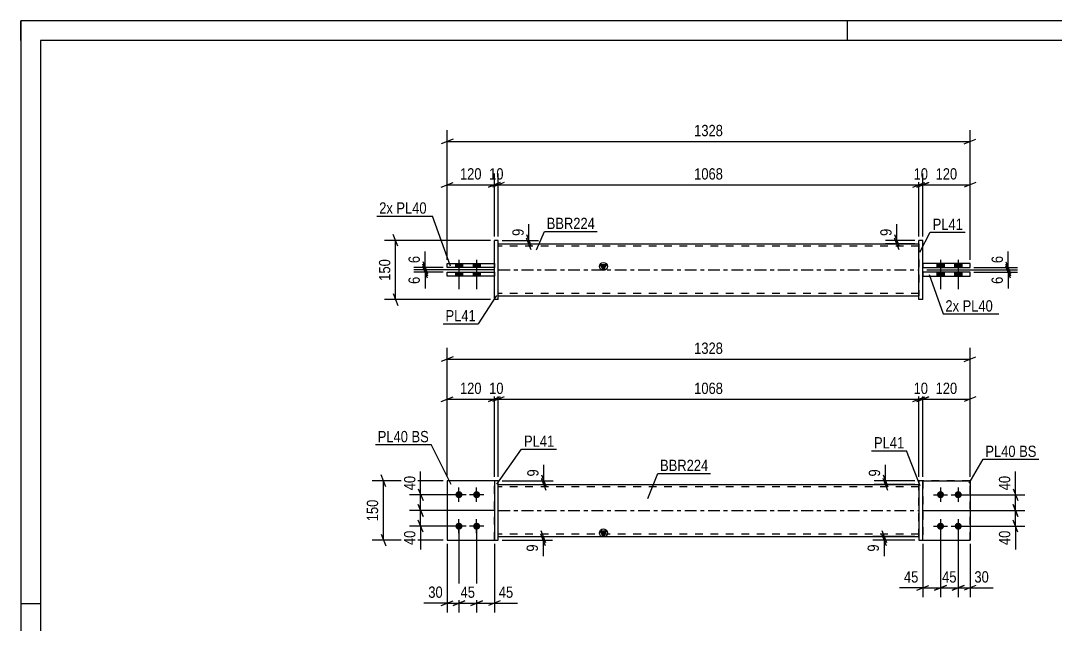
# Model space of a CAD drawing. Header units: millimetres. Extents: x 0 to 420, y 0 to 297.
# Drawn here: x 0 to 262.8, y 143.8 to 297 of the extents above; entities that cross this region are included whole.
import ezdxf

# ---------------------------------------------------------------- set-up
doc = ezdxf.new("R2010")
doc.units = ezdxf.units.MM
doc.linetypes.add('DXK_LINE_DOT2', pattern=[3.9198, 1.9599, -1.9599])
doc.linetypes.add('DXK_LINE_DOT3', pattern=[5.9187, 2.979, -0.9799, 0.9799, -0.9799])
doc.styles.add('Arial Narrow', font='ARIALN.TTF', dxfattribs={"height": 0.2})

# ---------------------------------------------------------------- blocks, each defined once
blk = doc.blocks.new('Unknown-581593072-1127')
at = {"color": 5, "linetype": 'Continuous'}
for p, q in [((420, 297), (0, 297)), ((0, 297), (0, 0)), ((0, 292), (0, 297)), ((210, 292), (210, 297)), ((415, 292), (5, 292)), ((5, 292), (5, 5)), ((5, 149), (0, 149))]:
    blk.add_line(p, q, dxfattribs=at)
blk = doc.blocks.new('Part-581593072-1392 - 1364')
at = {"color": 2, "linetype": 'Continuous'}
for p, q in [((229.1, 180.2), (228.1, 180.2)), ((228.1, 180.2), (228.1, 165.2)), ((229.1, 165.2), (229.1, 180.2)), ((228.1, 165.2), (229.1, 165.2))]:
    blk.add_line(p, q, dxfattribs=at)
blk = doc.blocks.new('Bolt-581593072-1403 - 1364')
at = {"linetype": 'Continuous'}
for points in [[(111.3, 175.8, -1), (111.3, 177.6, -1)], [(115.8, 175.8, -1), (115.8, 177.6, -1)], [(111.3, 167.8, -1), (111.3, 169.6, -1)], [(115.8, 167.8, -1), (115.8, 169.6, -1)]]:
    blk.add_hatch(color=1, dxfattribs=at).paths.add_polyline_path(points)
at = {"color": 1, "linetype": 'Continuous'}
for p, q in [((113.1, 176.7), (109.5, 176.7)), ((111.3, 174.9), (111.3, 178.5)), ((117.6, 176.7), (114, 176.7)), ((115.8, 174.9), (115.8, 178.5)), ((113.1, 168.7), (109.5, 168.7)), ((111.3, 166.9), (111.3, 170.5)), ((117.6, 168.7), (114, 168.7)), ((115.8, 166.9), (115.8, 170.5))]:
    blk.add_line(p, q, dxfattribs=at)
blk = doc.blocks.new('Bolt-581593072-1404 - 1364')
at = {"linetype": 'Continuous'}
for points in [[(233.6, 177.6, -1), (233.6, 175.8, -1)], [(238.1, 177.6, -1), (238.1, 175.8, -1)], [(233.6, 169.6, -1), (233.6, 167.8, -1)], [(238.1, 169.6, -1), (238.1, 167.8, -1)]]:
    blk.add_hatch(color=1, dxfattribs=at).paths.add_polyline_path(points)
at = {"color": 1, "linetype": 'Continuous'}
for p, q in [((231.8, 176.7), (235.4, 176.7)), ((233.6, 178.5), (233.6, 174.9)), ((236.3, 176.7), (239.9, 176.7)), ((238.1, 178.5), (238.1, 174.9)), ((231.8, 168.7), (235.4, 168.7)), ((233.6, 170.5), (233.6, 166.9)), ((236.3, 168.7), (239.9, 168.7)), ((238.1, 170.5), (238.1, 166.9))]:
    blk.add_line(p, q, dxfattribs=at)
blk = doc.blocks.new('Part-581593072-1409 - 1364')
at = {"color": 2, "linetype": 'Continuous'}
for p, q in [((121.3, 180.2), (120.3, 180.2)), ((120.3, 180.2), (120.3, 165.2)), ((121.3, 165.2), (121.3, 180.2)), ((120.3, 165.2), (121.3, 165.2))]:
    blk.add_line(p, q, dxfattribs=at)
blk = doc.blocks.new('Part-581593072-1424 - 1364')
at = {"color": 7, "linetype": 'DXK_LINE_DOT2'}
for p, q in [((120.3, 180.2), (108.3, 180.2)), ((108.3, 180.2), (108.3, 165.2)), ((120.3, 165.2), (120.3, 180.2)), ((108.3, 165.2), (120.3, 165.2))]:
    blk.add_line(p, q, dxfattribs=at)
blk = doc.blocks.new('Part-581593072-1429 - 1364')
at = {"color": 2, "linetype": 'Continuous'}
for p, q in [((120.3, 180.2), (108.3, 180.2)), ((108.3, 180.2), (108.3, 165.2)), ((108.3, 165.2), (120.3, 165.2))]:
    blk.add_line(p, q, dxfattribs=at)
at = {"color": 7, "linetype": 'DXK_LINE_DOT2'}
blk.add_line((120.3, 165.2), (120.3, 180.2), dxfattribs=at)
blk = doc.blocks.new('Part-581593072-1444 - 1364')
at = {"linetype": 'Continuous'}
blk.add_hatch(color=2, dxfattribs=at).paths.add_polyline_path([(148, 166.1), (147.2, 167.5), (148.8, 167.5)])
at = {"color": 2, "linetype": 'Continuous'}
for p, q in [((121.3, 179.3), (228.1, 179.3)), ((121.3, 166.1), (228.1, 166.1)), ((148, 166.1), (147.2, 167.5)), ((147.2, 167.5), (148.8, 167.5)), ((148.8, 167.5), (148, 166.1))]:
    blk.add_line(p, q, dxfattribs=at)
at = {"color": 7, "linetype": 'DXK_LINE_DOT2'}
for p, q in [((121.3, 166.1), (121.3, 179.3)), ((228.1, 178.7), (121.3, 178.7)), ((228.1, 166.1), (228.1, 179.3)), ((228.1, 166.7), (121.3, 166.7))]:
    blk.add_line(p, q, dxfattribs=at)
at = {"color": 7, "linetype": 'DXK_LINE_DOT3'}
blk.add_line((121.3, 172.7), (228.1, 172.7), dxfattribs=at)
at = {"color": 2, "linetype": 'Continuous'}
blk.add_circle((148, 167), 1, dxfattribs=at)
blk = doc.blocks.new('Part-581593072-1449 - 1364')
at = {"color": 2, "linetype": 'Continuous'}
for p, q in [((229.1, 180.2), (241.1, 180.2)), ((241.1, 180.2), (241.1, 165.2)), ((229.1, 165.2), (241.1, 165.2))]:
    blk.add_line(p, q, dxfattribs=at)
at = {"color": 7, "linetype": 'DXK_LINE_DOT2'}
blk.add_line((229.1, 180.2), (229.1, 165.2), dxfattribs=at)
blk = doc.blocks.new('Part-581593072-1454 - 1364')
at = {"color": 7, "linetype": 'DXK_LINE_DOT2'}
for p, q in [((241.1, 180.2), (229.1, 180.2)), ((229.1, 180.2), (229.1, 165.2)), ((241.1, 165.2), (241.1, 180.2)), ((229.1, 165.2), (241.1, 165.2))]:
    blk.add_line(p, q, dxfattribs=at)
blk = doc.blocks.new('Part-581593072-1786 - 1771')
at = {"color": 2, "linetype": 'Continuous'}
for p, q in [((108.3, 235.35), (120.3, 235.35)), ((108.3, 234.35), (108.3, 235.35)), ((120.3, 234.35), (108.3, 234.35)), ((120.3, 235.35), (120.3, 234.35))]:
    blk.add_line(p, q, dxfattribs=at)
blk = doc.blocks.new('Part-581593072-1781 - 1771')
at = {"color": 2, "linetype": 'Continuous'}
for p, q in [((121.3, 241.24), (120.3, 241.24)), ((120.3, 226.24), (120.3, 241.24)), ((121.3, 226.24), (121.3, 241.24)), ((121.3, 226.24), (120.3, 226.24))]:
    blk.add_line(p, q, dxfattribs=at)
blk = doc.blocks.new('Part-581593072-1791 - 1771')
at = {"color": 2, "linetype": 'Continuous'}
for p, q in [((108.3, 232.15), (108.3, 233.15)), ((108.3, 233.15), (120.3, 233.15)), ((120.3, 232.15), (108.3, 232.15)), ((120.3, 233.15), (120.3, 232.15))]:
    blk.add_line(p, q, dxfattribs=at)
blk = doc.blocks.new('Bolt-581593072-1775 - 1771')
at = {"linetype": 'Continuous'}
for points in [[(110.4, 234.35), (112.2, 234.35), (112.2, 235.35), (110.4, 235.35)], [(110.4, 234.35), (112.2, 234.35), (112.2, 235.35), (110.4, 235.35)], [(114.9, 234.35), (116.7, 234.35), (116.7, 235.35), (114.9, 235.35)], [(114.9, 234.35), (116.7, 234.35), (116.7, 235.35), (114.9, 235.35)], [(110.4, 232.15), (112.2, 232.15), (112.2, 233.15), (110.4, 233.15)], [(110.4, 232.15), (112.2, 232.15), (112.2, 233.15), (110.4, 233.15)], [(114.9, 232.15), (116.7, 232.15), (116.7, 233.15), (114.9, 233.15)], [(114.9, 232.15), (116.7, 232.15), (116.7, 233.15), (114.9, 233.15)]]:
    blk.add_hatch(color=1, dxfattribs=at).paths.add_polyline_path(points)
at = {"color": 1, "linetype": 'Continuous'}
for p, q in [((110.4, 235.35), (110.4, 234.35)), ((110.4, 235.35), (110.4, 234.35)), ((111.3, 236.35), (111.3, 228.85)), ((111.3, 236.35), (111.3, 228.85)), ((112.2, 235.35), (112.2, 234.35)), ((112.2, 235.35), (112.2, 234.35)), ((114.9, 235.35), (114.9, 234.35)), ((114.9, 235.35), (114.9, 234.35)), ((115.8, 236.35), (115.8, 228.85)), ((115.8, 236.35), (115.8, 228.85)), ((116.7, 235.35), (116.7, 234.35)), ((116.7, 235.35), (116.7, 234.35)), ((110.4, 233.15), (110.4, 232.15)), ((110.4, 233.15), (110.4, 232.15)), ((112.2, 233.15), (112.2, 232.15)), ((112.2, 233.15), (112.2, 232.15)), ((114.9, 233.15), (114.9, 232.15)), ((114.9, 233.15), (114.9, 232.15)), ((116.7, 233.15), (116.7, 232.15)), ((116.7, 233.15), (116.7, 232.15))]:
    blk.add_line(p, q, dxfattribs=at)
blk = doc.blocks.new('Bolt-581593072-1776 - 1771')
at = {"linetype": 'Continuous'}
for points in [[(234.5, 235.34), (232.7, 235.34), (232.7, 234.34), (234.5, 234.34)], [(234.5, 235.34), (232.7, 235.34), (232.7, 234.34), (234.5, 234.34)], [(239, 235.34), (237.2, 235.34), (237.2, 234.34), (239, 234.34)], [(239, 235.34), (237.2, 235.34), (237.2, 234.34), (239, 234.34)], [(234.5, 233.14), (232.7, 233.14), (232.7, 232.14), (234.5, 232.14)], [(234.5, 233.14), (232.7, 233.14), (232.7, 232.14), (234.5, 232.14)], [(239, 233.14), (237.2, 233.14), (237.2, 232.14), (239, 232.14)], [(239, 233.14), (237.2, 233.14), (237.2, 232.14), (239, 232.14)]]:
    blk.add_hatch(color=1, dxfattribs=at).paths.add_polyline_path(points)
at = {"color": 1, "linetype": 'Continuous'}
for p, q in [((232.7, 235.34), (232.7, 234.34)), ((232.7, 235.34), (232.7, 234.34)), ((233.6, 236.34), (233.6, 228.84)), ((233.6, 236.34), (233.6, 228.84)), ((234.5, 235.34), (234.5, 234.34)), ((234.5, 235.34), (234.5, 234.34)), ((237.2, 235.34), (237.2, 234.34)), ((237.2, 235.34), (237.2, 234.34)), ((238.1, 236.34), (238.1, 228.84)), ((238.1, 236.34), (238.1, 228.84)), ((239, 235.34), (239, 234.34)), ((239, 235.34), (239, 234.34)), ((232.7, 233.14), (232.7, 232.14)), ((232.7, 233.14), (232.7, 232.14)), ((234.5, 233.14), (234.5, 232.14)), ((234.5, 233.14), (234.5, 232.14)), ((237.2, 233.14), (237.2, 232.14)), ((237.2, 233.14), (237.2, 232.14)), ((239, 233.14), (239, 232.14)), ((239, 233.14), (239, 232.14))]:
    blk.add_line(p, q, dxfattribs=at)
blk = doc.blocks.new('Part-581593072-1796 - 1771')
at = {"color": 2, "linetype": 'Continuous'}
for p, q in [((229.1, 241.24), (228.1, 241.24)), ((228.1, 226.24), (228.1, 241.24)), ((229.1, 226.24), (229.1, 241.24)), ((229.1, 226.24), (228.1, 226.24))]:
    blk.add_line(p, q, dxfattribs=at)
blk = doc.blocks.new('Part-581593072-1801 - 1771')
at = {"linetype": 'Continuous'}
blk.add_hatch(color=2, dxfattribs=at).paths.add_polyline_path([(148, 233.74), (147.2, 235.14), (148.8, 235.14)])
at = {"color": 2, "linetype": 'Continuous'}
for p, q in [((121.3, 240.34), (228.1, 240.34)), ((148, 233.74), (147.2, 235.14)), ((147.2, 235.14), (148.8, 235.14)), ((148.8, 235.14), (148, 233.74)), ((121.3, 227.14), (228.1, 227.14))]:
    blk.add_line(p, q, dxfattribs=at)
at = {"color": 7, "linetype": 'DXK_LINE_DOT2'}
for p, q in [((121.3, 227.14), (121.3, 240.34)), ((228.1, 239.74), (121.3, 239.74)), ((228.1, 240.34), (228.1, 227.14)), ((228.1, 227.74), (121.3, 227.74))]:
    blk.add_line(p, q, dxfattribs=at)
at = {"color": 7, "linetype": 'DXK_LINE_DOT3'}
blk.add_line((121.3, 233.74), (228.1, 233.74), dxfattribs=at)
at = {"color": 2, "linetype": 'Continuous'}
blk.add_circle((148, 234.64), 1, dxfattribs=at)
blk = doc.blocks.new('Part-581593072-1806 - 1771')
at = {"color": 2, "linetype": 'Continuous'}
for p, q in [((241.1, 233.14), (229.1, 233.14)), ((229.1, 233.14), (229.1, 232.14)), ((229.1, 232.14), (241.1, 232.14)), ((241.1, 232.14), (241.1, 233.14))]:
    blk.add_line(p, q, dxfattribs=at)
blk = doc.blocks.new('Part-581593072-1811 - 1771')
at = {"color": 2, "linetype": 'Continuous'}
for p, q in [((241.1, 235.34), (229.1, 235.34)), ((229.1, 235.34), (229.1, 234.34)), ((229.1, 234.34), (241.1, 234.34)), ((241.1, 234.34), (241.1, 235.34))]:
    blk.add_line(p, q, dxfattribs=at)
blk = doc.blocks.new('StraightDimension-581593072-1456 - 1364')
at = {"color": 7, "linetype": 'Continuous'}
for p, q in [((219, 181.7), (220.2, 178.7)), ((227.1, 180.2), (216.75, 180.2)), ((227.1, 179.3), (216.75, 179.3)), ((220.2, 177.8), (219, 180.8)), ((219.6, 179.3), (219.6, 180.2))]:
    blk.add_line(p, q, dxfattribs=at)
at = {"color": 0}
blk.add_wipeout([(218.85, 183.75), (214.65, 183.75), (214.65, 180.72), (218.85, 180.72)], dxfattribs=at)
at = {"color": 7, "linetype": 'Continuous'}
blk.add_line((219.6, 180.2), (219.6, 184.28), dxfattribs=at)
blk.add_line((219.6, 180.2), (219.6, 184.28), dxfattribs=at)
at = {"color": 3, "style": 'Arial Narrow'}
blk.add_text('9', height=2.86, rotation=90.0002, dxfattribs=at).set_placement((218.25, 181.32))
blk = doc.blocks.new('StraightDimension-581593072-1467 - 1364')
at = {"color": 7, "linetype": 'Continuous'}
for p, q in [((239.1, 176.7), (255.06, 176.7)), ((252.06, 178.2), (253.26, 175.2)), ((252.66, 172.7), (252.66, 176.7)), ((253.26, 171.2), (252.06, 174.2)), ((229.1, 172.7), (255.06, 172.7))]:
    blk.add_line(p, q, dxfattribs=at)
at = {"color": 0}
blk.add_wipeout([(251.91, 182.08), (247.71, 182.08), (247.71, 177.22), (251.91, 177.22)], dxfattribs=at)
at = {"color": 7, "linetype": 'Continuous'}
blk.add_line((252.66, 176.7), (252.66, 182.6), dxfattribs=at)
blk.add_line((252.66, 176.7), (252.66, 182.6), dxfattribs=at)
at = {"color": 3, "style": 'Arial Narrow'}
blk.add_text('40', height=2.863, rotation=90.0002, dxfattribs=at).set_placement((251.31, 177.82))
blk = doc.blocks.new('StraightDimension-581593072-1718 - 1364')
at = {"color": 7, "linetype": 'Continuous'}
for p, q in [((108.3, 181.2), (108.3, 203.77)), ((120.3, 181.2), (120.3, 203.77)), ((106.8, 200.32), (109.8, 201.52)), ((108.3, 200.92), (120.3, 200.92)), ((121.8, 201.52), (118.8, 200.32))]:
    blk.add_line(p, q, dxfattribs=at)
at = {"color": 0}
blk.add_wipeout([(117.64, 201.67), (117.64, 205.87), (110.96, 205.87), (110.96, 201.67)], dxfattribs=at)
at = {"color": 3, "style": 'Arial Narrow'}
blk.add_text('120', height=2.863, dxfattribs=at).set_placement((111.56, 202.27))
blk = doc.blocks.new('StraightDimension-581593072-1590 - 1364')
at = {"color": 7, "linetype": 'Continuous'}
for p, q in [((132.26, 181.7), (133.46, 178.7)), ((122.3, 180.2), (135.26, 180.2)), ((122.3, 179.3), (135.26, 179.3)), ((133.46, 177.8), (132.26, 180.8)), ((132.86, 179.3), (132.86, 180.2))]:
    blk.add_line(p, q, dxfattribs=at)
at = {"color": 0}
blk.add_wipeout([(132.11, 183.75), (127.91, 183.75), (127.91, 180.72), (132.11, 180.72)], dxfattribs=at)
at = {"color": 7, "linetype": 'Continuous'}
blk.add_line((132.86, 180.2), (132.86, 184.28), dxfattribs=at)
blk.add_line((132.86, 180.2), (132.86, 184.28), dxfattribs=at)
at = {"color": 3, "style": 'Arial Narrow'}
blk.add_text('9', height=2.86, rotation=90.0002, dxfattribs=at).set_placement((131.51, 181.32))
blk = doc.blocks.new('StraightDimension-581593072-1599 - 1364')
at = {"color": 7, "linetype": 'Continuous'}
for p, q in [((122.3, 166.1), (135.1, 166.1)), ((132.1, 167.6), (133.3, 164.6)), ((133.3, 163.7), (132.1, 166.7)), ((132.7, 165.2), (132.7, 166.1)), ((122.3, 165.2), (135.1, 165.2))]:
    blk.add_line(p, q, dxfattribs=at)
at = {"color": 0}
blk.add_wipeout([(131.95, 164.67), (127.75, 164.67), (127.75, 161.65), (131.95, 161.65)], dxfattribs=at)
at = {"color": 7, "linetype": 'Continuous'}
blk.add_line((132.7, 165.2), (132.7, 161.12), dxfattribs=at)
blk.add_line((132.7, 165.2), (132.7, 161.12), dxfattribs=at)
at = {"color": 3, "style": 'Arial Narrow'}
blk.add_text('9', height=2.86, rotation=90.0002, dxfattribs=at).set_placement((131.35, 162.25))
blk = doc.blocks.new('StraightDimension-581593072-1530 - 1364')
at = {"color": 7, "linetype": 'Continuous'}
for p, q in [((233.6, 167.7), (233.6, 150.65)), ((238.1, 167.7), (238.1, 150.65)), ((232.1, 152.45), (235.1, 153.65)), ((233.6, 153.05), (238.1, 153.05)), ((239.6, 153.65), (236.6, 152.45))]:
    blk.add_line(p, q, dxfattribs=at)
at = {"color": 0}
blk.add_wipeout([(238.28, 153.8), (238.28, 158), (233.42, 158), (233.42, 153.8)], dxfattribs=at)
at = {"color": 3, "style": 'Arial Narrow'}
blk.add_text('45', height=2.863, dxfattribs=at).set_placement((234.02, 154.4))
blk = doc.blocks.new('StraightDimension-581593072-1540 - 1364')
at = {"color": 7, "linetype": 'Continuous'}
for p, q in [((238.1, 167.7), (238.1, 150.65)), ((241.1, 164.2), (241.1, 150.65)), ((236.6, 152.45), (239.6, 153.65)), ((238.1, 153.05), (241.1, 153.05)), ((242.6, 153.65), (239.6, 152.45))]:
    blk.add_line(p, q, dxfattribs=at)
at = {"color": 0}
blk.add_wipeout([(246.48, 153.8), (246.48, 158), (241.62, 158), (241.62, 153.8)], dxfattribs=at)
at = {"color": 7, "linetype": 'Continuous'}
blk.add_line((241.1, 153.05), (247, 153.05), dxfattribs=at)
blk.add_line((241.1, 153.05), (247, 153.05), dxfattribs=at)
at = {"color": 3, "style": 'Arial Narrow'}
blk.add_text('30', height=2.863, dxfattribs=at).set_placement((242.22, 154.4))
blk = doc.blocks.new('StraightDimension-581593072-1653 - 1364')
at = {"color": 7, "linetype": 'Continuous'}
for p, q in [((229.1, 181.2), (229.1, 203.77)), ((241.1, 181.2), (241.1, 203.77)), ((227.6, 200.32), (230.6, 201.52)), ((229.1, 200.92), (241.1, 200.92)), ((242.6, 201.52), (239.6, 200.32))]:
    blk.add_line(p, q, dxfattribs=at)
at = {"color": 0}
blk.add_wipeout([(238.44, 201.67), (238.44, 205.87), (231.76, 205.87), (231.76, 201.67)], dxfattribs=at)
at = {"color": 3, "style": 'Arial Narrow'}
blk.add_text('120', height=2.863, dxfattribs=at).set_placement((232.36, 202.27))
blk = doc.blocks.new('StraightDimension-581593072-1692 - 1364')
at = {"color": 7, "linetype": 'Continuous'}
for p, q in [((121.3, 181.2), (121.3, 203.77)), ((228.1, 181.2), (228.1, 203.77)), ((122.8, 201.52), (119.8, 200.32)), ((121.3, 200.92), (228.1, 200.92)), ((226.6, 200.32), (229.6, 201.52))]:
    blk.add_line(p, q, dxfattribs=at)
at = {"color": 0}
blk.add_wipeout([(178.96, 201.67), (178.96, 205.87), (170.44, 205.87), (170.44, 201.67)], dxfattribs=at)
at = {"color": 3, "style": 'Arial Narrow'}
blk.add_text('1068', height=2.863, dxfattribs=at).set_placement((171.04, 202.27))
blk = doc.blocks.new('StraightDimension-581593072-1628 - 1364')
at = {"color": 7, "linetype": 'Continuous'}
for p, q in [((111.3, 167.7), (111.3, 146.78)), ((108.3, 164.2), (108.3, 146.78)), ((106.8, 148.58), (109.8, 149.78)), ((112.8, 149.78), (109.8, 148.58)), ((108.3, 149.18), (111.3, 149.18))]:
    blk.add_line(p, q, dxfattribs=at)
at = {"color": 0}
blk.add_wipeout([(107.78, 149.93), (107.78, 154.13), (102.92, 154.13), (102.92, 149.93)], dxfattribs=at)
at = {"color": 7, "linetype": 'Continuous'}
blk.add_line((108.3, 149.18), (102.39, 149.18), dxfattribs=at)
blk.add_line((108.3, 149.18), (102.39, 149.18), dxfattribs=at)
at = {"color": 3, "style": 'Arial Narrow'}
blk.add_text('30', height=2.863, dxfattribs=at).set_placement((103.52, 150.53))
blk = doc.blocks.new('StraightDimension-581593072-1639 - 1364')
at = {"color": 7, "linetype": 'Continuous'}
for p, q in [((108.3, 181.2), (108.3, 213.94)), ((241.1, 181.2), (241.1, 213.94)), ((109.8, 211.69), (106.8, 210.49)), ((108.3, 211.09), (241.1, 211.09)), ((239.6, 210.49), (242.6, 211.69))]:
    blk.add_line(p, q, dxfattribs=at)
at = {"color": 0}
blk.add_wipeout([(178.96, 211.84), (178.96, 216.04), (170.44, 216.04), (170.44, 211.84)], dxfattribs=at)
at = {"color": 3, "style": 'Arial Narrow'}
blk.add_text('1328', height=2.863, dxfattribs=at).set_placement((171.04, 212.44))
blk = doc.blocks.new('StraightDimension-581593072-1554 - 1364')
at = {"color": 7, "linetype": 'Continuous'}
for p, q in [((227.1, 166.1), (216.45, 166.1)), ((218.7, 167.6), (219.9, 164.6)), ((219.9, 163.7), (218.7, 166.7)), ((219.3, 165.2), (219.3, 166.1)), ((227.1, 165.2), (216.45, 165.2))]:
    blk.add_line(p, q, dxfattribs=at)
at = {"color": 0}
blk.add_wipeout([(218.55, 164.67), (214.35, 164.67), (214.35, 161.65), (218.55, 161.65)], dxfattribs=at)
at = {"color": 7, "linetype": 'Continuous'}
blk.add_line((219.3, 165.2), (219.3, 161.12), dxfattribs=at)
blk.add_line((219.3, 165.2), (219.3, 161.12), dxfattribs=at)
at = {"color": 3, "style": 'Arial Narrow'}
blk.add_text('9', height=2.86, rotation=90.0002, dxfattribs=at).set_placement((217.95, 162.25))
blk = doc.blocks.new('StraightDimension-581593072-1486 - 1364')
at = {"color": 7, "linetype": 'Continuous'}
for p, q in [((252.06, 174.2), (253.26, 171.2)), ((229.1, 172.7), (255.06, 172.7)), ((252.66, 168.7), (252.66, 172.7)), ((239.1, 168.7), (255.06, 168.7)), ((253.26, 167.2), (252.06, 170.2))]:
    blk.add_line(p, q, dxfattribs=at)
at = {"color": 0}
blk.add_wipeout([(251.91, 168.17), (247.71, 168.17), (247.71, 163.32), (251.91, 163.32)], dxfattribs=at)
at = {"color": 7, "linetype": 'Continuous'}
blk.add_line((252.66, 168.7), (252.66, 162.79), dxfattribs=at)
blk.add_line((252.66, 168.7), (252.66, 162.79), dxfattribs=at)
at = {"color": 3, "style": 'Arial Narrow'}
blk.add_text('40', height=2.863, rotation=90.0002, dxfattribs=at).set_placement((251.31, 163.92))
blk = doc.blocks.new('StraightDimension-581593072-1500 - 1364')
at = {"color": 7, "linetype": 'Continuous'}
for p, q in [((92.72, 178.7), (91.52, 181.7)), ((107.3, 180.2), (89.27, 180.2)), ((92.12, 165.2), (92.12, 180.2)), ((91.52, 166.7), (92.72, 163.7)), ((107.3, 165.2), (89.27, 165.2))]:
    blk.add_line(p, q, dxfattribs=at)
at = {"color": 0}
blk.add_wipeout([(91.37, 176.04), (87.17, 176.04), (87.17, 169.36), (91.37, 169.36)], dxfattribs=at)
at = {"color": 3, "style": 'Arial Narrow'}
blk.add_text('150', height=2.863, rotation=90.0002, dxfattribs=at).set_placement((90.77, 169.96))
blk = doc.blocks.new('StraightDimension-581593072-1514 - 1364')
at = {"color": 7, "linetype": 'Continuous'}
for p, q in [((233.6, 167.7), (233.6, 150.65)), ((229.1, 164.2), (229.1, 150.65)), ((227.6, 152.45), (230.6, 153.65)), ((229.1, 153.05), (233.6, 153.05)), ((235.1, 153.65), (232.1, 152.45))]:
    blk.add_line(p, q, dxfattribs=at)
at = {"color": 0}
blk.add_wipeout([(228.57, 153.8), (228.57, 158), (223.72, 158), (223.72, 153.8)], dxfattribs=at)
at = {"color": 7, "linetype": 'Continuous'}
blk.add_line((229.1, 153.05), (223.19, 153.05), dxfattribs=at)
blk.add_line((229.1, 153.05), (223.19, 153.05), dxfattribs=at)
at = {"color": 3, "style": 'Arial Narrow'}
blk.add_text('45', height=2.863, dxfattribs=at).set_placement((224.32, 154.4))
blk = doc.blocks.new('StraightDimension-581593072-1563 - 1364')
at = {"color": 7, "linetype": 'Continuous'}
for p, q in [((110.3, 176.7), (98.73, 176.7)), ((100.98, 178.2), (102.18, 175.2)), ((101.58, 172.7), (101.58, 176.7)), ((102.18, 171.2), (100.98, 174.2)), ((120.3, 172.7), (98.73, 172.7))]:
    blk.add_line(p, q, dxfattribs=at)
at = {"color": 0}
blk.add_wipeout([(100.83, 182.08), (96.63, 182.08), (96.63, 177.22), (100.83, 177.22)], dxfattribs=at)
at = {"color": 7, "linetype": 'Continuous'}
blk.add_line((101.58, 176.7), (101.58, 182.6), dxfattribs=at)
blk.add_line((101.58, 176.7), (101.58, 182.6), dxfattribs=at)
at = {"color": 3, "style": 'Arial Narrow'}
blk.add_text('40', height=2.863, rotation=90.0002, dxfattribs=at).set_placement((100.23, 177.82))
blk = doc.blocks.new('StraightDimension-581593072-1576 - 1364')
at = {"color": 7, "linetype": 'Continuous'}
for p, q in [((100.98, 174.2), (102.18, 171.2)), ((120.3, 172.7), (98.73, 172.7)), ((101.58, 168.7), (101.58, 172.7)), ((110.3, 168.7), (98.73, 168.7)), ((102.18, 167.2), (100.98, 170.2))]:
    blk.add_line(p, q, dxfattribs=at)
at = {"color": 0}
blk.add_wipeout([(100.83, 168.17), (96.63, 168.17), (96.63, 163.32), (100.83, 163.32)], dxfattribs=at)
at = {"color": 7, "linetype": 'Continuous'}
blk.add_line((101.58, 168.7), (101.58, 162.79), dxfattribs=at)
blk.add_line((101.58, 168.7), (101.58, 162.79), dxfattribs=at)
at = {"color": 3, "style": 'Arial Narrow'}
blk.add_text('40', height=2.863, rotation=90.0002, dxfattribs=at).set_placement((100.23, 163.92))
blk = doc.blocks.new('StraightDimension-581593072-1608 - 1364')
at = {"color": 7, "linetype": 'Continuous'}
for p, q in [((115.8, 167.7), (115.8, 146.78)), ((120.3, 164.2), (120.3, 146.78)), ((114.3, 148.58), (117.3, 149.78)), ((121.8, 149.78), (118.8, 148.58)), ((115.8, 149.18), (120.3, 149.18))]:
    blk.add_line(p, q, dxfattribs=at)
at = {"color": 0}
blk.add_wipeout([(125.68, 149.93), (125.68, 154.13), (120.83, 154.13), (120.83, 149.93)], dxfattribs=at)
at = {"color": 7, "linetype": 'Continuous'}
blk.add_line((120.3, 149.18), (126.21, 149.18), dxfattribs=at)
blk.add_line((120.3, 149.18), (126.21, 149.18), dxfattribs=at)
at = {"color": 3, "style": 'Arial Narrow'}
blk.add_text('45', height=2.863, dxfattribs=at).set_placement((121.43, 150.53))
blk = doc.blocks.new('StraightDimension-581593072-1621 - 1364')
at = {"color": 7, "linetype": 'Continuous'}
for p, q in [((111.3, 167.7), (111.3, 146.78)), ((115.8, 167.7), (115.8, 146.78)), ((109.8, 148.58), (112.8, 149.78)), ((117.3, 149.78), (114.3, 148.58)), ((111.3, 149.18), (115.8, 149.18))]:
    blk.add_line(p, q, dxfattribs=at)
at = {"color": 0}
blk.add_wipeout([(115.98, 149.93), (115.98, 154.13), (111.12, 154.13), (111.12, 149.93)], dxfattribs=at)
at = {"color": 3, "style": 'Arial Narrow'}
blk.add_text('45', height=2.863, dxfattribs=at).set_placement((111.72, 150.53))
blk = doc.blocks.new('StraightDimension-581593072-1675 - 1364')
at = {"color": 7, "linetype": 'Continuous'}
for p, q in [((228.1, 181.2), (228.1, 203.77)), ((229.1, 181.2), (229.1, 203.77)), ((226.6, 200.32), (229.6, 201.52)), ((230.6, 201.52), (227.6, 200.32)), ((228.1, 200.92), (229.1, 200.92))]:
    blk.add_line(p, q, dxfattribs=at)
at = {"color": 0}
blk.add_wipeout([(231.03, 201.67), (231.03, 205.87), (226.17, 205.87), (226.17, 201.67)], dxfattribs=at)
at = {"color": 3, "style": 'Arial Narrow'}
blk.add_text('10', height=2.863, dxfattribs=at).set_placement((226.77, 202.27))
blk = doc.blocks.new('StraightDimension-581593072-1701 - 1364')
at = {"color": 7, "linetype": 'Continuous'}
for p, q in [((120.3, 181.2), (120.3, 203.77)), ((121.3, 181.2), (121.3, 203.77)), ((118.8, 200.32), (121.8, 201.52)), ((122.8, 201.52), (119.8, 200.32)), ((120.3, 200.92), (121.3, 200.92))]:
    blk.add_line(p, q, dxfattribs=at)
at = {"color": 0}
blk.add_wipeout([(123.23, 201.67), (123.23, 205.87), (118.37, 205.87), (118.37, 201.67)], dxfattribs=at)
at = {"color": 3, "style": 'Arial Narrow'}
blk.add_text('10', height=2.863, dxfattribs=at).set_placement((118.97, 202.27))
blk = doc.blocks.new('StraightDimension-581593072-1824 - 1771')
at = {"color": 7, "linetype": 'Continuous'}
for p, q in [((120.3, 242.24), (120.3, 258.19)), ((121.3, 242.24), (121.3, 258.19)), ((118.8, 254.74), (121.8, 255.94)), ((122.8, 255.94), (119.8, 254.74)), ((120.3, 255.34), (121.3, 255.34))]:
    blk.add_line(p, q, dxfattribs=at)
at = {"color": 0}
blk.add_wipeout([(123.23, 256.09), (123.23, 260.29), (118.37, 260.29), (118.37, 256.09)], dxfattribs=at)
at = {"color": 3, "style": 'Arial Narrow'}
blk.add_text('10', height=2.863, dxfattribs=at).set_placement((118.97, 256.69))
blk = doc.blocks.new('StraightDimension-581593072-1834 - 1771')
at = {"color": 7, "linetype": 'Continuous'}
for p, q in [((108.3, 236.35), (108.3, 258.19)), ((120.3, 242.24), (120.3, 258.19)), ((106.8, 254.74), (109.8, 255.94)), ((108.3, 255.34), (120.3, 255.34)), ((121.8, 255.94), (118.8, 254.74))]:
    blk.add_line(p, q, dxfattribs=at)
at = {"color": 0}
blk.add_wipeout([(117.64, 256.09), (117.64, 260.29), (110.96, 260.29), (110.96, 256.09)], dxfattribs=at)
at = {"color": 3, "style": 'Arial Narrow'}
blk.add_text('120', height=2.863, dxfattribs=at).set_placement((111.56, 256.69))
blk = doc.blocks.new('StraightDimension-581593072-1939 - 1771')
at = {"color": 7, "linetype": 'Continuous'}
for p, q in [((242.1, 234.34), (253.19, 234.34)), ((250.19, 235.84), (251.39, 232.84)), ((251.39, 232.24), (250.19, 235.24)), ((250.79, 233.74), (250.79, 234.34)), ((230.1, 233.74), (253.19, 233.74))]:
    blk.add_line(p, q, dxfattribs=at)
at = {"color": 0}
blk.add_wipeout([(250.04, 237.9), (245.84, 237.9), (245.84, 234.87), (250.04, 234.87)], dxfattribs=at)
at = {"color": 7, "linetype": 'Continuous'}
blk.add_line((250.79, 234.34), (250.79, 238.42), dxfattribs=at)
blk.add_line((250.79, 234.34), (250.79, 238.42), dxfattribs=at)
at = {"color": 3, "style": 'Arial Narrow'}
blk.add_text('6', height=2.86, rotation=90.0002, dxfattribs=at).set_placement((249.44, 235.47))
blk = doc.blocks.new('StraightDimension-581593072-1875 - 1771')
at = {"color": 7, "linetype": 'Continuous'}
for p, q in [((95.81, 239.74), (94.61, 242.74)), ((119.3, 241.24), (92.36, 241.24)), ((95.21, 226.24), (95.21, 241.24)), ((119.3, 226.24), (92.36, 226.24)), ((94.61, 227.74), (95.81, 224.74))]:
    blk.add_line(p, q, dxfattribs=at)
at = {"color": 0}
blk.add_wipeout([(94.46, 237.09), (90.26, 237.09), (90.26, 230.4), (94.46, 230.4)], dxfattribs=at)
at = {"color": 3, "style": 'Arial Narrow'}
blk.add_text('150', height=2.863, rotation=90.0002, dxfattribs=at).set_placement((93.86, 231))
blk = doc.blocks.new('StraightDimension-581593072-1930 - 1771')
at = {"color": 7, "linetype": 'Continuous'}
for p, q in [((250.19, 235.24), (251.39, 232.24)), ((251.39, 231.64), (250.19, 234.64)), ((230.1, 233.74), (253.19, 233.74)), ((242.1, 233.14), (253.19, 233.14)), ((250.79, 233.14), (250.79, 233.74))]:
    blk.add_line(p, q, dxfattribs=at)
at = {"color": 0}
blk.add_wipeout([(250.04, 232.62), (245.84, 232.62), (245.84, 229.59), (250.04, 229.59)], dxfattribs=at)
at = {"color": 7, "linetype": 'Continuous'}
blk.add_line((250.79, 233.14), (250.79, 229.07), dxfattribs=at)
blk.add_line((250.79, 233.14), (250.79, 229.07), dxfattribs=at)
at = {"color": 3, "style": 'Arial Narrow'}
blk.add_text('6', height=2.86, rotation=90.0002, dxfattribs=at).set_placement((249.44, 230.19))
blk = doc.blocks.new('StraightDimension-581593072-1813 - 1771')
at = {"color": 7, "linetype": 'Continuous'}
for p, q in [((108.3, 236.34), (108.3, 269.19)), ((241.1, 236.34), (241.1, 269.19)), ((109.8, 266.94), (106.8, 265.74)), ((108.3, 266.34), (241.1, 266.34)), ((239.6, 265.74), (242.6, 266.94))]:
    blk.add_line(p, q, dxfattribs=at)
at = {"color": 0}
blk.add_wipeout([(178.96, 267.09), (178.96, 271.29), (170.44, 271.29), (170.44, 267.09)], dxfattribs=at)
at = {"color": 3, "style": 'Arial Narrow'}
blk.add_text('1328', height=2.863, dxfattribs=at).set_placement((171.04, 267.69))
blk = doc.blocks.new('StraightDimension-581593072-1844 - 1771')
at = {"color": 7, "linetype": 'Continuous'}
for p, q in [((121.3, 242.24), (121.3, 258.19)), ((228.1, 242.24), (228.1, 258.19)), ((122.8, 255.94), (119.8, 254.74)), ((121.3, 255.34), (228.1, 255.34)), ((226.6, 254.74), (229.6, 255.94))]:
    blk.add_line(p, q, dxfattribs=at)
at = {"color": 0}
blk.add_wipeout([(178.96, 256.09), (178.96, 260.29), (170.44, 260.29), (170.44, 256.09)], dxfattribs=at)
at = {"color": 3, "style": 'Arial Narrow'}
blk.add_text('1068', height=2.863, dxfattribs=at).set_placement((171.04, 256.69))
blk = doc.blocks.new('StraightDimension-581593072-1854 - 1771')
at = {"color": 7, "linetype": 'Continuous'}
for p, q in [((228.1, 242.24), (228.1, 258.19)), ((229.1, 242.24), (229.1, 258.19)), ((226.6, 254.74), (229.6, 255.94)), ((230.6, 255.94), (227.6, 254.74)), ((228.1, 255.34), (229.1, 255.34))]:
    blk.add_line(p, q, dxfattribs=at)
at = {"color": 0}
blk.add_wipeout([(231.03, 256.09), (231.03, 260.29), (226.17, 260.29), (226.17, 256.09)], dxfattribs=at)
at = {"color": 3, "style": 'Arial Narrow'}
blk.add_text('10', height=2.863, dxfattribs=at).set_placement((226.77, 256.69))
blk = doc.blocks.new('StraightDimension-581593072-1864 - 1771')
at = {"color": 7, "linetype": 'Continuous'}
for p, q in [((229.1, 242.24), (229.1, 258.19)), ((241.1, 236.34), (241.1, 258.19)), ((227.6, 254.74), (230.6, 255.94)), ((229.1, 255.34), (241.1, 255.34)), ((242.6, 255.94), (239.6, 254.74))]:
    blk.add_line(p, q, dxfattribs=at)
at = {"color": 0}
blk.add_wipeout([(238.44, 256.09), (238.44, 260.29), (231.76, 260.29), (231.76, 256.09)], dxfattribs=at)
at = {"color": 3, "style": 'Arial Narrow'}
blk.add_text('120', height=2.863, dxfattribs=at).set_placement((232.36, 256.69))
blk = doc.blocks.new('StraightDimension-581593072-1886 - 1771')
at = {"color": 7, "linetype": 'Continuous'}
for p, q in [((128.48, 242.74), (129.68, 239.74)), ((129.68, 238.84), (128.48, 241.84)), ((122.3, 241.24), (131.48, 241.24)), ((122.3, 240.34), (131.48, 240.34)), ((129.08, 240.34), (129.08, 241.24))]:
    blk.add_line(p, q, dxfattribs=at)
at = {"color": 0}
blk.add_wipeout([(128.33, 244.8), (124.13, 244.8), (124.13, 241.77), (128.33, 241.77)], dxfattribs=at)
at = {"color": 7, "linetype": 'Continuous'}
blk.add_line((129.08, 241.24), (129.08, 245.32), dxfattribs=at)
blk.add_line((129.08, 241.24), (129.08, 245.32), dxfattribs=at)
at = {"color": 3, "style": 'Arial Narrow'}
blk.add_text('9', height=2.86, rotation=90.0002, dxfattribs=at).set_placement((127.73, 242.37))
blk = doc.blocks.new('StraightDimension-581593072-1897 - 1771')
at = {"color": 7, "linetype": 'Continuous'}
for p, q in [((107.3, 234.35), (99.86, 234.35)), ((102.11, 235.85), (103.31, 232.85)), ((103.31, 232.24), (102.11, 235.24)), ((102.71, 233.74), (102.71, 234.35)), ((120.3, 233.74), (99.86, 233.74))]:
    blk.add_line(p, q, dxfattribs=at)
at = {"color": 0}
blk.add_wipeout([(101.96, 237.9), (97.76, 237.9), (97.76, 234.87), (101.96, 234.87)], dxfattribs=at)
at = {"color": 7, "linetype": 'Continuous'}
blk.add_line((102.71, 234.35), (102.71, 238.42), dxfattribs=at)
blk.add_line((102.71, 234.35), (102.71, 238.42), dxfattribs=at)
at = {"color": 3, "style": 'Arial Narrow'}
blk.add_text('6', height=2.86, rotation=90.0002, dxfattribs=at).set_placement((101.36, 235.47))
blk = doc.blocks.new('StraightDimension-581593072-1913 - 1771')
at = {"color": 7, "linetype": 'Continuous'}
for p, q in [((102.11, 235.24), (103.31, 232.24)), ((103.31, 231.65), (102.11, 234.65)), ((120.3, 233.74), (99.86, 233.74)), ((107.3, 233.15), (99.86, 233.15)), ((102.71, 233.15), (102.71, 233.74))]:
    blk.add_line(p, q, dxfattribs=at)
at = {"color": 0}
blk.add_wipeout([(101.96, 232.62), (97.76, 232.62), (97.76, 229.59), (101.96, 229.59)], dxfattribs=at)
at = {"color": 7, "linetype": 'Continuous'}
blk.add_line((102.71, 233.15), (102.71, 229.07), dxfattribs=at)
blk.add_line((102.71, 233.15), (102.71, 229.07), dxfattribs=at)
at = {"color": 3, "style": 'Arial Narrow'}
blk.add_text('6', height=2.86, rotation=90.0002, dxfattribs=at).set_placement((101.36, 230.19))
blk = doc.blocks.new('StraightDimension-581593072-1949 - 1771')
at = {"color": 7, "linetype": 'Continuous'}
for p, q in [((221.92, 242.74), (223.12, 239.74)), ((223.12, 238.84), (221.92, 241.84)), ((227.1, 241.24), (219.67, 241.24)), ((227.1, 240.34), (219.67, 240.34)), ((222.52, 240.34), (222.52, 241.24))]:
    blk.add_line(p, q, dxfattribs=at)
at = {"color": 0}
blk.add_wipeout([(221.77, 244.8), (217.57, 244.8), (217.57, 241.77), (221.77, 241.77)], dxfattribs=at)
at = {"color": 7, "linetype": 'Continuous'}
blk.add_line((222.52, 241.24), (222.52, 245.32), dxfattribs=at)
blk.add_line((222.52, 241.24), (222.52, 245.32), dxfattribs=at)
at = {"color": 3, "style": 'Arial Narrow'}
blk.add_text('9', height=2.86, rotation=90.0002, dxfattribs=at).set_placement((221.17, 242.37))
blk = doc.blocks.new('Mark-581593072-1387 - 1364')
at = {"color": 0}
blk.add_wipeout([(224.39, 188.44), (224.39, 191.44), (216.71, 191.44), (216.71, 188.44)], dxfattribs=at)
blk.add_wipeout([(224.39, 188.44), (224.39, 191.44), (216.71, 191.44), (216.71, 188.44)], dxfattribs=at)
at = {"color": 30, "linetype": 'Continuous'}
for p in [(216.11, 187.84), (228.43, 178.92)]:
    blk.add_line(p, (224.99, 187.84), dxfattribs=at)
at = {"color": 3, "style": 'Arial Narrow'}
blk.add_text('PL41', height=2.863, dxfattribs=at).set_placement((216.71, 188.44))
blk = doc.blocks.new('Mark-581593072-1405 - 1364')
at = {"color": 0}
blk.add_wipeout([(135.5, 188.85), (135.5, 191.85), (127.83, 191.85), (127.83, 188.85)], dxfattribs=at)
blk.add_wipeout([(135.5, 188.85), (135.5, 191.85), (127.83, 191.85), (127.83, 188.85)], dxfattribs=at)
at = {"color": 30, "linetype": 'Continuous'}
for p, q in [((120.94, 179.39), (127.23, 188.25)), ((127.23, 188.25), (136.1, 188.25))]:
    blk.add_line(p, q, dxfattribs=at)
at = {"color": 3, "style": 'Arial Narrow'}
blk.add_text('PL41', height=2.863, dxfattribs=at).set_placement((127.83, 188.85))
blk = doc.blocks.new('Mark-581593072-1440 - 1364')
at = {"color": 0}
blk.add_wipeout([(174.63, 182.7), (174.63, 185.7), (162.39, 185.7), (162.39, 182.7)], dxfattribs=at)
blk.add_wipeout([(174.63, 182.7), (174.63, 185.7), (162.39, 185.7), (162.39, 182.7)], dxfattribs=at)
at = {"color": 30, "linetype": 'Continuous'}
for p, q in [((159.28, 175.75), (161.79, 182.1)), ((161.79, 182.1), (175.23, 182.1))]:
    blk.add_line(p, q, dxfattribs=at)
at = {"color": 3, "style": 'Arial Narrow'}
blk.add_text('BBR224', height=2.863, dxfattribs=at).set_placement((162.39, 182.7))
blk = doc.blocks.new('MarkSet-581593072-1756 - 1364')
at = {"color": 0}
blk.add_wipeout([(98.36, 190.01), (98.36, 193.01), (90.68, 193.01), (90.68, 190.01)], dxfattribs=at)
blk.add_wipeout([(98.36, 190.01), (98.36, 193.01), (90.68, 193.01), (90.68, 190.01)], dxfattribs=at)
blk.add_wipeout([(103.64, 190.01), (103.64, 193.01), (99.26, 193.01), (99.26, 190.01)], dxfattribs=at)
blk.add_wipeout([(103.64, 190.01), (103.64, 193.01), (99.26, 193.01), (99.26, 190.01)], dxfattribs=at)
at = {"color": 30, "linetype": 'Continuous'}
for p in [(90.08, 189.41), (109.34, 179.26)]:
    blk.add_line(p, (104.24, 189.41), dxfattribs=at)
at = {"color": 3, "style": 'Arial Narrow'}
for s, p in [('PL40', (90.68, 190.01)), ('BS', (99.26, 190.01))]:
    blk.add_text(s, height=2.863, dxfattribs=at).set_placement(p)
blk = doc.blocks.new('MarkSet-581593072-1762 - 1364')
at = {"color": 0}
blk.add_wipeout([(252.68, 186.28), (252.68, 189.28), (245, 189.28), (245, 186.28)], dxfattribs=at)
blk.add_wipeout([(252.68, 186.28), (252.68, 189.28), (245, 189.28), (245, 186.28)], dxfattribs=at)
at = {"color": 30, "linetype": 'Continuous'}
blk.add_line((240.9, 179.62), (244.4, 185.68), dxfattribs=at)
at = {"color": 0}
blk.add_wipeout([(257.96, 186.28), (257.96, 189.28), (253.58, 189.28), (253.58, 186.28)], dxfattribs=at)
blk.add_wipeout([(257.96, 186.28), (257.96, 189.28), (253.58, 189.28), (253.58, 186.28)], dxfattribs=at)
at = {"color": 30, "linetype": 'Continuous'}
blk.add_line((244.4, 185.68), (258.56, 185.68), dxfattribs=at)
at = {"color": 3, "style": 'Arial Narrow'}
for s, p in [('PL40', (245, 186.28)), ('BS', (253.58, 186.28))]:
    blk.add_text(s, height=2.863, dxfattribs=at).set_placement(p)
blk = doc.blocks.new('Mark-581593072-1777 - 1771')
at = {"color": 0}
blk.add_wipeout([(115.57, 220.69), (115.57, 223.69), (107.9, 223.69), (107.9, 220.69)], dxfattribs=at)
blk.add_wipeout([(115.57, 220.69), (115.57, 223.69), (107.9, 223.69), (107.9, 220.69)], dxfattribs=at)
at = {"color": 30, "linetype": 'Continuous'}
for p in [(120.87, 227.28), (107.3, 220.09)]:
    blk.add_line(p, (116.17, 220.09), dxfattribs=at)
at = {"color": 3, "style": 'Arial Narrow'}
blk.add_text('PL41', height=2.863, dxfattribs=at).set_placement((107.9, 220.69))
blk = doc.blocks.new('Mark-581593072-1792 - 1771')
at = {"color": 0}
blk.add_wipeout([(239.29, 243.9), (239.29, 246.9), (231.62, 246.9), (231.62, 243.9)], dxfattribs=at)
blk.add_wipeout([(239.29, 243.9), (239.29, 246.9), (231.62, 246.9), (231.62, 243.9)], dxfattribs=at)
at = {"color": 30, "linetype": 'Continuous'}
for p, q in [((228.33, 238.22), (231.02, 243.3)), ((231.02, 243.3), (239.89, 243.3))]:
    blk.add_line(p, q, dxfattribs=at)
at = {"color": 3, "style": 'Arial Narrow'}
blk.add_text('PL41', height=2.863, dxfattribs=at).set_placement((231.62, 243.9))
blk = doc.blocks.new('Mark-581593072-1797 - 1771')
at = {"color": 0}
blk.add_wipeout([(145.84, 244.12), (145.84, 247.12), (133.6, 247.12), (133.6, 244.12)], dxfattribs=at)
blk.add_wipeout([(145.84, 244.12), (145.84, 247.12), (133.6, 247.12), (133.6, 244.12)], dxfattribs=at)
at = {"color": 30, "linetype": 'Continuous'}
for p, q in [((130.99, 238.86), (133, 243.52)), ((133, 243.52), (146.44, 243.52))]:
    blk.add_line(p, q, dxfattribs=at)
at = {"color": 3, "style": 'Arial Narrow'}
blk.add_text('BBR224', height=2.863, dxfattribs=at).set_placement((133.6, 244.12))
blk = doc.blocks.new('MarkSet-581593072-1981 - 1771')
at = {"color": 30, "linetype": 'Continuous'}
blk.add_line((109.15, 234.73), (104.6, 247.43), dxfattribs=at)
at = {"color": 0}
blk.add_wipeout([(94.52, 248.03), (94.52, 251.03), (91.05, 251.03), (91.05, 248.03)], dxfattribs=at)
blk.add_wipeout([(94.52, 248.03), (94.52, 251.03), (91.05, 251.03), (91.05, 248.03)], dxfattribs=at)
blk.add_wipeout([(103.1, 248.03), (103.1, 251.03), (95.42, 251.03), (95.42, 248.03)], dxfattribs=at)
blk.add_wipeout([(103.1, 248.03), (103.1, 251.03), (95.42, 251.03), (95.42, 248.03)], dxfattribs=at)
at = {"color": 30, "linetype": 'Continuous'}
blk.add_line((90.45, 247.43), (104.6, 247.43), dxfattribs=at)
at = {"color": 3, "style": 'Arial Narrow'}
for s, p in [('2x', (91.05, 248.03)), ('PL40', (95.42, 248.03))]:
    blk.add_text(s, height=2.863, dxfattribs=at).set_placement(p)
blk = doc.blocks.new('MarkSet-581593072-1987 - 1771')
at = {"color": 0}
blk.add_wipeout([(238.32, 223.18), (238.32, 226.18), (234.85, 226.18), (234.85, 223.18)], dxfattribs=at)
blk.add_wipeout([(238.32, 223.18), (238.32, 226.18), (234.85, 226.18), (234.85, 223.18)], dxfattribs=at)
at = {"color": 30, "linetype": 'Continuous'}
blk.add_line((230.72, 232.6), (234.25, 222.58), dxfattribs=at)
at = {"color": 0}
blk.add_wipeout([(246.9, 223.18), (246.9, 226.18), (239.22, 226.18), (239.22, 223.18)], dxfattribs=at)
blk.add_wipeout([(246.9, 223.18), (246.9, 226.18), (239.22, 226.18), (239.22, 223.18)], dxfattribs=at)
at = {"color": 30, "linetype": 'Continuous'}
blk.add_line((234.25, 222.58), (248.4, 222.58), dxfattribs=at)
at = {"color": 3, "style": 'Arial Narrow'}
for s, p in [('2x', (234.85, 223.18)), ('PL40', (239.22, 223.18))]:
    blk.add_text(s, height=2.863, dxfattribs=at).set_placement(p)

msp = doc.modelspace()

# ---------------------------------------------------------------- block references
for name in ['Unknown-581593072-1127', 'Part-581593072-1781 - 1771', 'Part-581593072-1801 - 1771', 'Part-581593072-1796 - 1771', 'Part-581593072-1786 - 1771', 'Bolt-581593072-1775 - 1771', 'Part-581593072-1811 - 1771', 'Bolt-581593072-1776 - 1771', 'Part-581593072-1791 - 1771', 'Part-581593072-1806 - 1771', 'Part-581593072-1424 - 1364', 'Part-581593072-1429 - 1364', 'Part-581593072-1409 - 1364', 'Part-581593072-1444 - 1364', 'Part-581593072-1392 - 1364', 'Part-581593072-1449 - 1364', 'Part-581593072-1454 - 1364', 'Bolt-581593072-1403 - 1364', 'Bolt-581593072-1404 - 1364']:
    msp.add_blockref(name, (0, 0))

# ---------------------------------------------------------------- next in the draw order: block references
for name in ['StraightDimension-581593072-1824 - 1771', 'StraightDimension-581593072-1939 - 1771', 'StraightDimension-581593072-1718 - 1364', 'StraightDimension-581593072-1456 - 1364', 'StraightDimension-581593072-1467 - 1364', 'StraightDimension-581593072-1628 - 1364', 'StraightDimension-581593072-1599 - 1364', 'StraightDimension-581593072-1554 - 1364', 'StraightDimension-581593072-1530 - 1364']:
    msp.add_blockref(name, (0, 0))

# ---------------------------------------------------------------- next in the draw order: block references
for name in ['StraightDimension-581593072-1834 - 1771', 'StraightDimension-581593072-1930 - 1771', 'StraightDimension-581593072-1653 - 1364', 'StraightDimension-581593072-1590 - 1364', 'StraightDimension-581593072-1540 - 1364']:
    msp.add_blockref(name, (0, 0))

# ---------------------------------------------------------------- next in the draw order: block references
for name in ['StraightDimension-581593072-1875 - 1771', 'MarkSet-581593072-1987 - 1771', 'StraightDimension-581593072-1692 - 1364', 'StraightDimension-581593072-1486 - 1364']:
    msp.add_blockref(name, (0, 0))

# ---------------------------------------------------------------- next in the draw order: block references
for name in ['StraightDimension-581593072-1813 - 1771', 'Mark-581593072-1777 - 1771', 'StraightDimension-581593072-1639 - 1364', 'StraightDimension-581593072-1514 - 1364']:
    msp.add_blockref(name, (0, 0))

# ---------------------------------------------------------------- next in the draw order: block references
for name in ['StraightDimension-581593072-1844 - 1771', 'StraightDimension-581593072-1897 - 1771', 'StraightDimension-581593072-1675 - 1364', 'MarkSet-581593072-1762 - 1364', 'Mark-581593072-1440 - 1364', 'StraightDimension-581593072-1500 - 1364']:
    msp.add_blockref(name, (0, 0))

# ---------------------------------------------------------------- next in the draw order: block references
for name in ['StraightDimension-581593072-1854 - 1771', 'StraightDimension-581593072-1886 - 1771', 'StraightDimension-581593072-1913 - 1771', 'Mark-581593072-1387 - 1364', 'StraightDimension-581593072-1563 - 1364']:
    msp.add_blockref(name, (0, 0))

# ---------------------------------------------------------------- next in the draw order: block references
for name in ['StraightDimension-581593072-1864 - 1771', 'MarkSet-581593072-1981 - 1771', 'Mark-581593072-1797 - 1771', 'StraightDimension-581593072-1701 - 1364', 'MarkSet-581593072-1756 - 1364', 'StraightDimension-581593072-1576 - 1364']:
    msp.add_blockref(name, (0, 0))

# ---------------------------------------------------------------- next in the draw order: block references
for name in ['StraightDimension-581593072-1949 - 1771', 'Mark-581593072-1405 - 1364', 'StraightDimension-581593072-1608 - 1364']:
    msp.add_blockref(name, (0, 0))

# ---------------------------------------------------------------- next in the draw order: block references
for name in ['Mark-581593072-1792 - 1771', 'StraightDimension-581593072-1621 - 1364']:
    msp.add_blockref(name, (0, 0))

doc.saveas('drawing.dxf')
